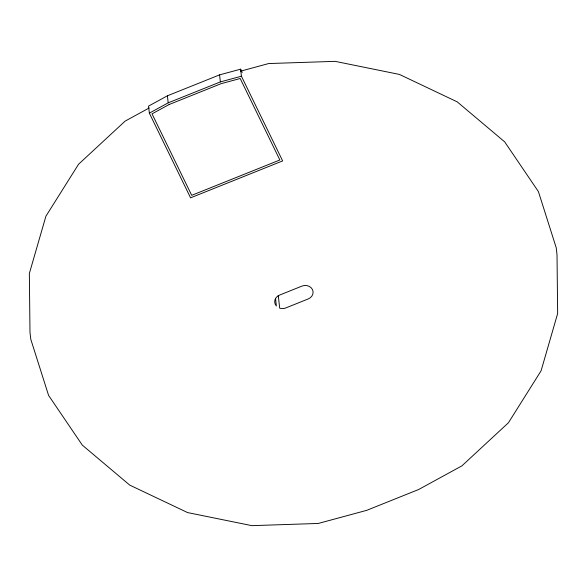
<?xml version="1.0" encoding="UTF-8"?>
<svg xmlns="http://www.w3.org/2000/svg" width="587" height="587" viewBox="0 0 587 587"><rect width="100%" height="100%" fill="white"/><g stroke="black" fill="none" stroke-linecap="round" stroke-linejoin="round"><path stroke-width="0.88" d="M167.398 95.798L148.555 106.1L149.347 113.144L190.577 197.834L282.648 160.911L241.418 76.215L240.633 69.171L219.575 74.872L167.398 95.798L168.19 102.842L149.347 113.144M149.127 108.001L125.082 121.149L78.57 164.235L45.918 216.192L29.35 273.491L29.988 332.213L30.773 339.235L48.582 395.389L82.334 445.151L129.749 485.119L187.576 512.576L251.889 525.651L318.301 523.45L366.721 510.338L418.641 489.514L461.918 465.851L508.43 422.765L541.082 370.808L557.65 313.509L557.012 254.787L556.227 247.765L538.418 191.611L504.666 141.849L457.251 101.881L399.424 74.424L335.111 61.349L268.699 63.55L240.531 71.181M168.19 102.842L220.367 81.916L241.418 76.215M240.633 69.171L242.233 72.458M278.267 295.488L279.683 308.138A7.998 7.051 -6.4 0 0 285.796 307.933L308.248 298.93A7.998 7.051 -6.4 0 0 312.467 289.56A7.998 7.051 -6.4 0 0 301.989 286.089L279.544 295.092A7.998 7.051 -6.4 0 0 276.382 306.018L275.567 298.79M219.575 74.872L220.367 81.916M169.151 104.508L152.033 113.863L191.7 195.339L279.86 159.98L240.193 78.504L221.072 83.684L169.151 104.508"/></g></svg>
